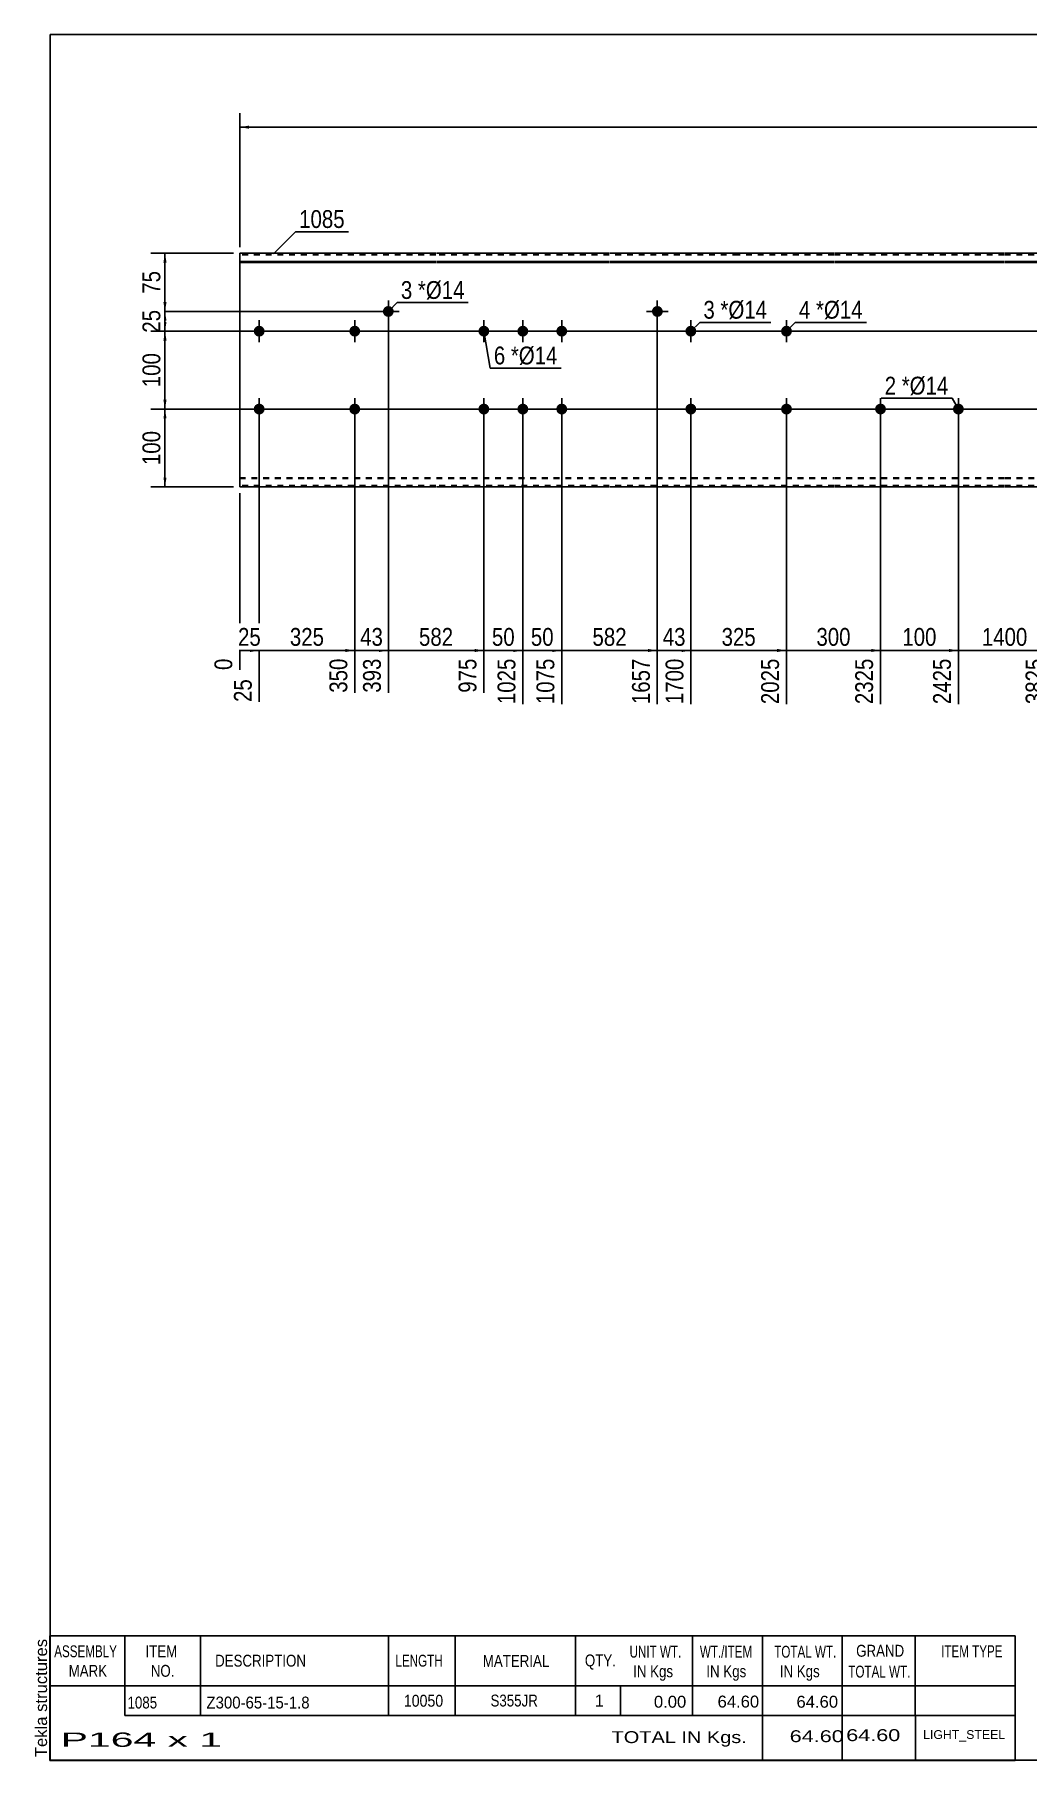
# Model space of a CAD drawing. Header units: millimetres. Extents: x -33 to 370, y -223 to 54.
# Drawn here: x -32.9 to 126.5, y -223.2 to 53.9 of the extents above; entities that cross this region are included whole.
import ezdxf

# ---------------------------------------------------------------- set-up
doc = ezdxf.new("R2010")
doc.units = ezdxf.units.MM
doc.linetypes.add('DXK_LINE_DOT1', pattern=[1.8814, 0.9407, -0.9407])
doc.styles.add('Arial', font='ARIAL.TTF', dxfattribs={"height": 0.2})
doc.styles.add('Arial Narrow', font='ARIALN.TTF', dxfattribs={"height": 0.2})

# ---------------------------------------------------------------- blocks, each defined once
blk = doc.blocks.new('Unknown-629085889-2308')
at = {"color": 5, "linetype": 'Continuous'}
for p, q in [((369.57, 53.87), (-30.43, 53.87)), ((-30.43, 53.87), (-30.43, -223.13)), ((369.57, -223.13), (369.57, 53.87)), ((-30.43, -223.13), (369.57, -223.13))]:
    blk.add_line(p, q, dxfattribs=at)
at = {"color": 174, "linetype": 'Continuous', "style": 'Arial'}
blk.add_text('Tekla structures', height=1.9102, rotation=90, dxfattribs=at).set_placement((-30.93, -222.63))
blk = doc.blocks.new('Part-629085889-1218 - 1203')
at = {"color": 2, "linetype": 'Continuous'}
for p, q in [((0, -18.75), (0, 18.75)), ((10.75, 18.75), (0, 18.75)), ((0, 17.42), (10.75, 17.42)), ((0, 17.27), (10.75, 17.27)), ((31.48, 18.75), (10.85, 18.75)), ((10.85, 17.42), (31.48, 17.42)), ((10.85, 17.27), (31.48, 17.27)), ((59.32, 18.75), (31.58, 18.75)), ((31.58, 17.42), (59.32, 17.42)), ((31.58, 17.27), (59.32, 17.27)), ((80.05, 18.75), (59.42, 18.75)), ((59.42, 17.42), (80.05, 17.42)), ((59.42, 17.27), (80.05, 17.27)), ((95.39, 18.75), (80.15, 18.75)), ((80.15, 17.42), (95.39, 17.42)), ((80.15, 17.27), (95.39, 17.27)), ((122.74, 18.75), (95.49, 18.75)), ((95.49, 17.42), (122.74, 17.42)), ((95.49, 17.27), (122.74, 17.27)), ((150.09, 18.75), (122.84, 18.75)), ((122.84, 17.42), (150.09, 17.42)), ((122.84, 17.27), (150.09, 17.27)), ((164.44, 18.75), (150.19, 18.75)), ((150.19, 17.42), (164.44, 17.42)), ((150.19, 17.27), (164.44, 17.27)), ((191.79, 18.75), (164.54, 18.75)), ((164.54, 17.42), (191.79, 17.42)), ((164.54, 17.27), (191.79, 17.27)), ((219.14, 18.75), (191.89, 18.75)), ((191.89, 17.42), (219.14, 17.42)), ((191.89, 17.27), (219.14, 17.27)), ((246.49, 18.75), (219.24, 18.75)), ((219.24, 17.42), (246.49, 17.42)), ((219.24, 17.27), (246.49, 17.27)), ((261.83, 18.75), (246.59, 18.75)), ((246.59, 17.42), (261.83, 17.42)), ((246.59, 17.27), (261.83, 17.27)), ((281.12, 18.75), (261.93, 18.75)), ((261.93, 17.42), (281.12, 17.42)), ((261.93, 17.27), (281.12, 17.27)), ((308.96, 18.75), (281.22, 18.75)), ((281.22, 17.42), (308.96, 17.42)), ((281.22, 17.27), (308.96, 17.27)), ((328.25, 18.75), (309.06, 18.75)), ((309.06, 17.42), (328.25, 17.42)), ((309.06, 17.27), (328.25, 17.27)), ((339.1, 18.75), (328.35, 18.75)), ((328.35, 17.42), (339.1, 17.42)), ((328.35, 17.27), (339.1, 17.27)), ((339.1, 18.75), (339.1, 17.42)), ((339.1, 17.42), (339.1, -18.75)), ((10.75, -18.75), (0, -18.75)), ((31.48, -18.75), (10.85, -18.75)), ((59.32, -18.75), (31.58, -18.75)), ((80.05, -18.75), (59.42, -18.75)), ((95.39, -18.75), (80.15, -18.75)), ((122.74, -18.75), (95.49, -18.75)), ((150.09, -18.75), (122.84, -18.75)), ((164.44, -18.75), (150.19, -18.75)), ((191.79, -18.75), (164.54, -18.75)), ((219.14, -18.75), (191.89, -18.75)), ((246.49, -18.75), (219.24, -18.75)), ((261.83, -18.75), (246.59, -18.75)), ((281.12, -18.75), (261.93, -18.75)), ((308.96, -18.75), (281.22, -18.75)), ((328.25, -18.75), (309.06, -18.75)), ((339.1, -18.75), (328.35, -18.75))]:
    blk.add_line(p, q, dxfattribs=at)
at = {"color": 7, "linetype": 'DXK_LINE_DOT1'}
for p, q in [((10.75, 18.52), (0, 18.52)), ((31.48, 18.52), (10.85, 18.52)), ((59.32, 18.52), (31.58, 18.52)), ((80.05, 18.52), (59.42, 18.52)), ((95.39, 18.52), (80.15, 18.52)), ((122.74, 18.52), (95.49, 18.52)), ((150.09, 18.52), (122.84, 18.52)), ((164.44, 18.52), (150.19, 18.52)), ((191.79, 18.52), (164.54, 18.52)), ((219.14, 18.52), (191.89, 18.52)), ((246.49, 18.52), (219.24, 18.52)), ((261.83, 18.52), (246.59, 18.52)), ((281.12, 18.52), (261.93, 18.52)), ((308.96, 18.52), (281.22, 18.52)), ((328.25, 18.52), (309.06, 18.52)), ((339.1, 18.52), (328.35, 18.52)), ((0, -17.27), (10.75, -17.27)), ((0, -17.42), (10.75, -17.42)), ((10.75, -18.52), (0, -18.52)), ((10.85, -17.27), (31.48, -17.27)), ((10.85, -17.42), (31.48, -17.42)), ((31.48, -18.52), (10.85, -18.52)), ((31.58, -17.27), (59.32, -17.27)), ((31.58, -17.42), (59.32, -17.42)), ((59.32, -18.52), (31.58, -18.52)), ((59.42, -17.27), (80.05, -17.27)), ((59.42, -17.42), (80.05, -17.42)), ((80.05, -18.52), (59.42, -18.52)), ((80.15, -17.27), (95.39, -17.27)), ((80.15, -17.42), (95.39, -17.42)), ((95.39, -18.52), (80.15, -18.52)), ((95.49, -17.27), (122.74, -17.27)), ((95.49, -17.42), (122.74, -17.42)), ((122.74, -18.52), (95.49, -18.52)), ((122.84, -17.27), (150.09, -17.27)), ((122.84, -17.42), (150.09, -17.42)), ((150.09, -18.52), (122.84, -18.52)), ((150.19, -17.27), (164.44, -17.27)), ((150.19, -17.42), (164.44, -17.42)), ((164.44, -18.52), (150.19, -18.52)), ((164.54, -17.27), (191.79, -17.27)), ((164.54, -17.42), (191.79, -17.42)), ((191.79, -18.52), (164.54, -18.52)), ((191.89, -17.27), (219.14, -17.27)), ((191.89, -17.42), (219.14, -17.42)), ((219.14, -18.52), (191.89, -18.52)), ((219.24, -17.27), (246.49, -17.27)), ((219.24, -17.42), (246.49, -17.42)), ((246.49, -18.52), (219.24, -18.52)), ((246.59, -17.27), (261.83, -17.27)), ((246.59, -17.42), (261.83, -17.42)), ((261.83, -18.52), (246.59, -18.52)), ((261.93, -17.27), (281.12, -17.27)), ((261.93, -17.42), (281.12, -17.42)), ((281.12, -18.52), (261.93, -18.52)), ((281.22, -17.27), (308.96, -17.27)), ((281.22, -17.42), (308.96, -17.42)), ((308.96, -18.52), (281.22, -18.52)), ((309.06, -17.27), (328.25, -17.27)), ((309.06, -17.42), (328.25, -17.42)), ((328.25, -18.52), (309.06, -18.52)), ((328.35, -17.27), (339.1, -17.27)), ((328.35, -17.42), (339.1, -17.42)), ((339.1, -18.52), (328.35, -18.52))]:
    blk.add_line(p, q, dxfattribs=at)
blk = doc.blocks.new('Bolt-629085889-1224 - 1203')
at = {"linetype": 'Continuous'}
blk.add_hatch(color=3, dxfattribs=at).paths.add_polyline_path([(22.98, 9.42, -1), (24.73, 9.42, -1)])
at = {"color": 3, "linetype": 'Continuous'}
for p, q in [((23.86, 7.67), (23.86, 11.17)), ((22.11, 9.42), (25.61, 9.42))]:
    blk.add_line(p, q, dxfattribs=at)
blk = doc.blocks.new('Bolt-629085889-1225 - 1203')
at = {"linetype": 'Continuous'}
blk.add_hatch(color=3, dxfattribs=at).paths.add_polyline_path([(66.17, 9.42, -1), (67.92, 9.42, -1)])
at = {"color": 3, "linetype": 'Continuous'}
for p, q in [((67.04, 7.67), (67.04, 11.17)), ((65.29, 9.42), (68.79, 9.42))]:
    blk.add_line(p, q, dxfattribs=at)
blk = doc.blocks.new('Bolt-629085889-1226 - 1203')
at = {"linetype": 'Continuous'}
blk.add_hatch(color=3, dxfattribs=at).paths.add_polyline_path([(19.34, -6.25, -1), (17.59, -6.25, -1)])
at = {"color": 3, "linetype": 'Continuous'}
for p, q in [((18.47, -4.5), (18.47, -8)), ((20.22, -6.25), (16.72, -6.25))]:
    blk.add_line(p, q, dxfattribs=at)
blk = doc.blocks.new('Bolt-629085889-1227 - 1203')
at = {"linetype": 'Continuous'}
for points in [[(38.32, 6.25, -1), (40.07, 6.25, -1)], [(44.57, 6.25, -1), (46.32, 6.25, -1)], [(50.82, 6.25, -1), (52.57, 6.25, -1)], [(38.32, -6.25, -1), (40.07, -6.25, -1)], [(44.57, -6.25, -1), (46.32, -6.25, -1)], [(50.82, -6.25, -1), (52.57, -6.25, -1)]]:
    blk.add_hatch(color=3, dxfattribs=at).paths.add_polyline_path(points)
at = {"color": 3, "linetype": 'Continuous'}
for p, q in [((37.45, 6.25), (40.95, 6.25)), ((39.2, 4.5), (39.2, 8)), ((43.7, 6.25), (47.2, 6.25)), ((45.45, 4.5), (45.45, 8)), ((49.95, 6.25), (53.45, 6.25)), ((51.7, 4.5), (51.7, 8)), ((39.2, -8), (39.2, -4.5)), ((45.45, -8), (45.45, -4.5)), ((51.7, -8), (51.7, -4.5)), ((37.45, -6.25), (40.95, -6.25)), ((43.7, -6.25), (47.2, -6.25)), ((49.95, -6.25), (53.45, -6.25))]:
    blk.add_line(p, q, dxfattribs=at)
blk = doc.blocks.new('Bolt-629085889-1229 - 1203')
at = {"linetype": 'Continuous'}
blk.add_hatch(color=3, dxfattribs=at).paths.add_polyline_path([(17.59, 6.25, -1), (19.34, 6.25, -1)])
at = {"color": 3, "linetype": 'Continuous'}
for p, q in [((16.72, 6.25), (20.22, 6.25)), ((18.47, 4.5), (18.47, 8))]:
    blk.add_line(p, q, dxfattribs=at)
blk = doc.blocks.new('Bolt-629085889-1230 - 1203')
at = {"linetype": 'Continuous'}
for points in [[(102.87, -5.37, -1), (102.87, -7.12, -1)], [(115.37, -5.37, -1), (115.37, -7.12, -1)]]:
    blk.add_hatch(color=3, dxfattribs=at).paths.add_polyline_path(points)
at = {"color": 3, "linetype": 'Continuous'}
for p, q in [((102.87, -8), (102.87, -4.5)), ((115.37, -8), (115.37, -4.5)), ((101.12, -6.25), (104.62, -6.25)), ((113.62, -6.25), (117.12, -6.25))]:
    blk.add_line(p, q, dxfattribs=at)
blk = doc.blocks.new('Bolt-629085889-1233 - 1203')
at = {"linetype": 'Continuous'}
blk.add_hatch(color=3, dxfattribs=at).paths.add_polyline_path([(71.55, 6.25, -1), (73.3, 6.25, -1)])
at = {"color": 3, "linetype": 'Continuous'}
for p, q in [((70.68, 6.25), (74.18, 6.25)), ((72.43, 4.5), (72.43, 8))]:
    blk.add_line(p, q, dxfattribs=at)
blk = doc.blocks.new('Bolt-629085889-1234 - 1203')
at = {"linetype": 'Continuous'}
blk.add_hatch(color=3, dxfattribs=at).paths.add_polyline_path([(73.3, -6.25, -1), (71.55, -6.25, -1)])
at = {"color": 3, "linetype": 'Continuous'}
for p, q in [((72.43, -4.5), (72.43, -8)), ((74.18, -6.25), (70.68, -6.25))]:
    blk.add_line(p, q, dxfattribs=at)
blk = doc.blocks.new('Bolt-629085889-1235 - 1203')
at = {"linetype": 'Continuous'}
for points in [[(2.25, 6.25, -1), (4, 6.25, -1)], [(86.9, 6.25, -1), (88.65, 6.25, -1)]]:
    blk.add_hatch(color=3, dxfattribs=at).paths.add_polyline_path(points)
at = {"color": 3, "linetype": 'Continuous'}
for p, q in [((4.88, 6.25), (1.38, 6.25)), ((3.13, 4.5), (3.13, 8)), ((89.52, 6.25), (86.02, 6.25)), ((87.77, 4.5), (87.77, 8))]:
    blk.add_line(p, q, dxfattribs=at)
blk = doc.blocks.new('Bolt-629085889-1236 - 1203')
at = {"linetype": 'Continuous'}
for points in [[(2.25, -6.25, -1), (4, -6.25, -1)], [(86.9, -6.25, -1), (88.65, -6.25, -1)]]:
    blk.add_hatch(color=3, dxfattribs=at).paths.add_polyline_path(points)
at = {"color": 3, "linetype": 'Continuous'}
for p, q in [((3.13, -8), (3.13, -4.5)), ((87.77, -8), (87.77, -4.5)), ((4.88, -6.25), (1.38, -6.25)), ((89.52, -6.25), (86.02, -6.25))]:
    blk.add_line(p, q, dxfattribs=at)
blk = doc.blocks.new('StraightDimension-629085889-1313 - 1203')
at = {"linetype": 'Continuous'}
blk.add_hatch(color=7, dxfattribs=at).paths.add_polyline_path([(128.72, -44.75), (130.22, -45), (128.72, -45.25)])
at = {"color": 7, "linetype": 'Continuous'}
for p, q in [((115.37, -7.25), (115.37, -53.61)), ((130.22, -7.25), (130.22, -53.61)), ((115.37, -45), (130.22, -45))]:
    blk.add_line(p, q, dxfattribs=at)
at = {"color": 0}
blk.add_wipeout([(127.05, -44.85), (127.05, -40.65), (118.54, -40.65), (118.54, -44.85)], dxfattribs=at)
at = {"color": 3, "style": 'Arial Narrow'}
blk.add_text('1400', height=2.863, dxfattribs=at).set_placement((119.14, -44.25))
at = {"color": 0, "linetype": 'Continuous'}
blk.add_wipeout([(129.62, -45.7), (125.42, -45.7), (125.42, -54.21), (129.62, -54.21)], dxfattribs=at)
at = {"color": 3, "linetype": 'Continuous', "style": 'Arial Narrow'}
blk.add_text('3825', height=2.863, rotation=90.0002, dxfattribs=at).set_placement((129.02, -53.61))
blk = doc.blocks.new('StraightDimension-629085889-1314 - 1203')
at = {"linetype": 'Continuous'}
blk.add_hatch(color=7, dxfattribs=at).paths.add_polyline_path([(113.87, -44.75), (115.37, -45), (113.87, -45.25)])
at = {"color": 7, "linetype": 'Continuous'}
for p, q in [((102.87, -7.25), (102.87, -53.61)), ((115.37, -7.25), (115.37, -53.61)), ((102.87, -45), (115.37, -45))]:
    blk.add_line(p, q, dxfattribs=at)
at = {"color": 0}
blk.add_wipeout([(112.46, -44.85), (112.46, -40.65), (105.77, -40.65), (105.77, -44.85)], dxfattribs=at)
at = {"color": 3, "style": 'Arial Narrow'}
blk.add_text('100', height=2.863, dxfattribs=at).set_placement((106.37, -44.25))
at = {"color": 0, "linetype": 'Continuous'}
blk.add_wipeout([(114.77, -45.7), (110.57, -45.7), (110.57, -54.21), (114.77, -54.21)], dxfattribs=at)
at = {"color": 3, "linetype": 'Continuous', "style": 'Arial Narrow'}
blk.add_text('2425', height=2.863, rotation=90.0002, dxfattribs=at).set_placement((114.17, -53.61))
blk = doc.blocks.new('StraightDimension-629085889-1315 - 1203')
at = {"linetype": 'Continuous'}
blk.add_hatch(color=7, dxfattribs=at).paths.add_polyline_path([(101.37, -44.75), (102.87, -45), (101.37, -45.25)])
at = {"color": 7, "linetype": 'Continuous'}
for p, q in [((87.77, -7.25), (87.77, -53.61)), ((102.87, -7.25), (102.87, -53.61)), ((87.77, -45), (102.87, -45))]:
    blk.add_line(p, q, dxfattribs=at)
at = {"color": 0}
blk.add_wipeout([(98.66, -44.85), (98.66, -40.65), (91.98, -40.65), (91.98, -44.85)], dxfattribs=at)
at = {"color": 3, "style": 'Arial Narrow'}
blk.add_text('300', height=2.863, dxfattribs=at).set_placement((92.58, -44.25))
at = {"color": 0, "linetype": 'Continuous'}
blk.add_wipeout([(102.27, -45.7), (98.07, -45.7), (98.07, -54.21), (102.27, -54.21)], dxfattribs=at)
at = {"color": 3, "linetype": 'Continuous', "style": 'Arial Narrow'}
blk.add_text('2325', height=2.863, rotation=90.0002, dxfattribs=at).set_placement((101.67, -53.61))
blk = doc.blocks.new('StraightDimension-629085889-1316 - 1203')
at = {"linetype": 'Continuous'}
blk.add_hatch(color=7, dxfattribs=at).paths.add_polyline_path([(86.27, -44.75), (87.77, -45), (86.27, -45.25)])
at = {"color": 7, "linetype": 'Continuous'}
for p, q in [((72.43, -7.25), (72.43, -53.61)), ((87.77, -7.25), (87.77, -53.61)), ((72.43, -45), (87.77, -45))]:
    blk.add_line(p, q, dxfattribs=at)
at = {"color": 0}
blk.add_wipeout([(83.44, -44.85), (83.44, -40.65), (76.76, -40.65), (76.76, -44.85)], dxfattribs=at)
at = {"color": 3, "style": 'Arial Narrow'}
blk.add_text('325', height=2.863, dxfattribs=at).set_placement((77.36, -44.25))
at = {"color": 0, "linetype": 'Continuous'}
blk.add_wipeout([(87.17, -45.7), (82.97, -45.7), (82.97, -54.21), (87.17, -54.21)], dxfattribs=at)
at = {"color": 3, "linetype": 'Continuous', "style": 'Arial Narrow'}
blk.add_text('2025', height=2.863, rotation=90.0002, dxfattribs=at).set_placement((86.57, -53.61))
blk = doc.blocks.new('StraightDimension-629085889-1317 - 1203')
at = {"linetype": 'Continuous'}
blk.add_hatch(color=7, dxfattribs=at).paths.add_polyline_path([(70.93, -44.75), (72.43, -45), (70.93, -45.25)])
at = {"color": 7, "linetype": 'Continuous'}
for p, q in [((67.04, 8.42), (67.04, -53.61)), ((72.43, -7.25), (72.43, -53.61)), ((67.04, -45), (72.43, -45))]:
    blk.add_line(p, q, dxfattribs=at)
at = {"color": 0}
blk.add_wipeout([(72.16, -44.85), (72.16, -40.65), (67.31, -40.65), (67.31, -44.85)], dxfattribs=at)
at = {"color": 3, "style": 'Arial Narrow'}
blk.add_text('43', height=2.863, dxfattribs=at).set_placement((67.91, -44.25))
at = {"color": 0, "linetype": 'Continuous'}
blk.add_wipeout([(71.83, -45.7), (67.63, -45.7), (67.63, -54.21), (71.83, -54.21)], dxfattribs=at)
at = {"color": 3, "linetype": 'Continuous', "style": 'Arial Narrow'}
blk.add_text('1700', height=2.863, rotation=90.0002, dxfattribs=at).set_placement((71.23, -53.61))
blk = doc.blocks.new('StraightDimension-629085889-1318 - 1203')
at = {"linetype": 'Continuous'}
blk.add_hatch(color=7, dxfattribs=at).paths.add_polyline_path([(65.54, -44.75), (67.04, -45), (65.54, -45.25)])
at = {"color": 7, "linetype": 'Continuous'}
for p, q in [((67.04, 8.42), (67.04, -53.61)), ((51.7, -7.25), (51.7, -53.61)), ((51.7, -45), (67.04, -45))]:
    blk.add_line(p, q, dxfattribs=at)
at = {"color": 0}
blk.add_wipeout([(62.71, -44.85), (62.71, -40.65), (56.03, -40.65), (56.03, -44.85)], dxfattribs=at)
at = {"color": 3, "style": 'Arial Narrow'}
blk.add_text('582', height=2.863, dxfattribs=at).set_placement((56.63, -44.25))
at = {"color": 0, "linetype": 'Continuous'}
blk.add_wipeout([(66.44, -45.7), (62.24, -45.7), (62.24, -54.21), (66.44, -54.21)], dxfattribs=at)
at = {"color": 3, "linetype": 'Continuous', "style": 'Arial Narrow'}
blk.add_text('1657', height=2.863, rotation=90.0002, dxfattribs=at).set_placement((65.84, -53.61))
blk = doc.blocks.new('StraightDimension-629085889-1319 - 1203')
at = {"linetype": 'Continuous'}
blk.add_hatch(color=7, dxfattribs=at).paths.add_polyline_path([(50.2, -44.75), (51.7, -45), (50.2, -45.25)])
at = {"color": 7, "linetype": 'Continuous'}
for p, q in [((45.45, -7.25), (45.45, -53.61)), ((51.7, -7.25), (51.7, -53.61)), ((45.45, -45), (51.7, -45))]:
    blk.add_line(p, q, dxfattribs=at)
at = {"color": 0}
blk.add_wipeout([(51, -44.85), (51, -40.65), (46.14, -40.65), (46.14, -44.85)], dxfattribs=at)
at = {"color": 3, "style": 'Arial Narrow'}
blk.add_text('50', height=2.863, dxfattribs=at).set_placement((46.74, -44.25))
at = {"color": 0, "linetype": 'Continuous'}
blk.add_wipeout([(51.1, -45.7), (46.9, -45.7), (46.9, -54.21), (51.1, -54.21)], dxfattribs=at)
at = {"color": 3, "linetype": 'Continuous', "style": 'Arial Narrow'}
blk.add_text('1075', height=2.863, rotation=90.0002, dxfattribs=at).set_placement((50.5, -53.61))
blk = doc.blocks.new('StraightDimension-629085889-1320 - 1203')
at = {"linetype": 'Continuous'}
blk.add_hatch(color=7, dxfattribs=at).paths.add_polyline_path([(43.95, -44.75), (45.45, -45), (43.95, -45.25)])
at = {"color": 7, "linetype": 'Continuous'}
for p, q in [((39.2, -7.25), (39.2, -51.78)), ((45.45, -7.25), (45.45, -53.61)), ((39.2, -45), (45.45, -45))]:
    blk.add_line(p, q, dxfattribs=at)
at = {"color": 0}
blk.add_wipeout([(44.75, -44.85), (44.75, -40.65), (39.89, -40.65), (39.89, -44.85)], dxfattribs=at)
at = {"color": 3, "style": 'Arial Narrow'}
blk.add_text('50', height=2.863, dxfattribs=at).set_placement((40.49, -44.25))
at = {"color": 0, "linetype": 'Continuous'}
blk.add_wipeout([(44.85, -45.7), (40.65, -45.7), (40.65, -54.21), (44.85, -54.21)], dxfattribs=at)
at = {"color": 3, "linetype": 'Continuous', "style": 'Arial Narrow'}
blk.add_text('1025', height=2.863, rotation=90.0002, dxfattribs=at).set_placement((44.25, -53.61))
blk = doc.blocks.new('StraightDimension-629085889-1321 - 1203')
at = {"linetype": 'Continuous'}
blk.add_hatch(color=7, dxfattribs=at).paths.add_polyline_path([(37.7, -44.75), (39.2, -45), (37.7, -45.25)])
at = {"color": 7, "linetype": 'Continuous'}
for p, q in [((23.86, 8.42), (23.86, -51.78)), ((39.2, -7.25), (39.2, -51.78)), ((23.86, -45), (39.2, -45))]:
    blk.add_line(p, q, dxfattribs=at)
at = {"color": 0}
blk.add_wipeout([(34.87, -44.85), (34.87, -40.65), (28.18, -40.65), (28.18, -44.85)], dxfattribs=at)
at = {"color": 3, "style": 'Arial Narrow'}
blk.add_text('582', height=2.863, dxfattribs=at).set_placement((28.78, -44.25))
at = {"color": 0, "linetype": 'Continuous'}
blk.add_wipeout([(38.6, -45.7), (34.4, -45.7), (34.4, -52.38), (38.6, -52.38)], dxfattribs=at)
at = {"color": 3, "linetype": 'Continuous', "style": 'Arial Narrow'}
blk.add_text('975', height=2.863, rotation=90.0002, dxfattribs=at).set_placement((38, -51.78))
blk = doc.blocks.new('StraightDimension-629085889-1322 - 1203')
at = {"linetype": 'Continuous'}
blk.add_hatch(color=7, dxfattribs=at).paths.add_polyline_path([(22.36, -44.75), (23.86, -45), (22.36, -45.25)])
at = {"color": 7, "linetype": 'Continuous'}
for p, q in [((23.86, 8.42), (23.86, -51.78)), ((18.47, -7.25), (18.47, -51.78)), ((18.47, -45), (23.86, -45))]:
    blk.add_line(p, q, dxfattribs=at)
at = {"color": 0}
blk.add_wipeout([(23.59, -44.85), (23.59, -40.65), (18.73, -40.65), (18.73, -44.85)], dxfattribs=at)
at = {"color": 3, "style": 'Arial Narrow'}
blk.add_text('43', height=2.863, dxfattribs=at).set_placement((19.33, -44.25))
at = {"color": 0, "linetype": 'Continuous'}
blk.add_wipeout([(23.26, -45.7), (19.06, -45.7), (19.06, -52.38), (23.26, -52.38)], dxfattribs=at)
at = {"color": 3, "linetype": 'Continuous', "style": 'Arial Narrow'}
blk.add_text('393', height=2.863, rotation=90.0002, dxfattribs=at).set_placement((22.66, -51.78))
blk = doc.blocks.new('StraightDimension-629085889-1323 - 1203')
at = {"linetype": 'Continuous'}
blk.add_hatch(color=7, dxfattribs=at).paths.add_polyline_path([(16.97, -44.75), (18.47, -45), (16.97, -45.25)])
at = {"color": 7, "linetype": 'Continuous'}
for p, q in [((3.13, -7.25), (3.13, -53.26)), ((18.47, -7.25), (18.47, -51.78)), ((3.13, -45), (18.47, -45))]:
    blk.add_line(p, q, dxfattribs=at)
at = {"color": 0}
blk.add_wipeout([(14.14, -44.85), (14.14, -40.65), (7.45, -40.65), (7.45, -44.85)], dxfattribs=at)
at = {"color": 3, "style": 'Arial Narrow'}
blk.add_text('325', height=2.863, dxfattribs=at).set_placement((8.05, -44.25))
at = {"color": 0, "linetype": 'Continuous'}
blk.add_wipeout([(17.87, -45.7), (13.67, -45.7), (13.67, -52.38), (17.87, -52.38)], dxfattribs=at)
at = {"color": 3, "linetype": 'Continuous', "style": 'Arial Narrow'}
blk.add_text('350', height=2.863, rotation=90.0002, dxfattribs=at).set_placement((17.27, -51.78))
blk = doc.blocks.new('StraightDimension-629085889-1324 - 1203')
at = {"linetype": 'Continuous'}
blk.add_hatch(color=7, dxfattribs=at).paths.add_polyline_path([(1.63, -44.75), (3.13, -45), (1.63, -45.25)])
at = {"color": 7, "linetype": 'Continuous'}
for p, q in [((3.13, -7.25), (3.13, -53.26)), ((0, -19.75), (0, -48.13)), ((0, -45), (3.13, -45))]:
    blk.add_line(p, q, dxfattribs=at)
at = {"color": 0}
blk.add_wipeout([(3.99, -44.85), (3.99, -40.65), (-0.87, -40.65), (-0.87, -44.85)], dxfattribs=at)
at = {"color": 0, "linetype": 'Continuous'}
blk.add_wipeout([(2.52, -49), (-1.68, -49), (-1.68, -53.86), (2.52, -53.86)], dxfattribs=at)
at = {"color": 3, "style": 'Arial Narrow'}
blk.add_text('25', height=2.863, dxfattribs=at).set_placement((-0.27, -44.25))
at = {"color": 0, "linetype": 'Continuous'}
blk.add_wipeout([(-0.6, -45.7), (-4.8, -45.7), (-4.8, -48.73), (-0.6, -48.73)], dxfattribs=at)
at = {"color": 3, "linetype": 'Continuous', "style": 'Arial Narrow'}
for s, height, p in [('0', 2.86, (-1.2, -48.13)), ('25', 2.863, (1.93, -53.26))]:
    blk.add_text(s, height=height, rotation=90.0002, dxfattribs=at).set_placement(p)
blk = doc.blocks.new('StraightDimension-629085889-1433 - 1203')
at = {"linetype": 'Continuous'}
for points in [[(350.75, 9.6), (351, 11.1), (351.25, 9.6)], [(351.25, 7.75), (351, 6.25), (350.75, 7.75)]]:
    blk.add_hatch(color=7, dxfattribs=at).paths.add_polyline_path(points)
at = {"color": 7, "linetype": 'Continuous'}
for p, q in [((317.69, 11.1), (353.4, 11.1)), ((351, 6.25), (351, 11.1)), ((88.77, 6.25), (353.4, 6.25))]:
    blk.add_line(p, q, dxfattribs=at)
at = {"color": 0}
blk.add_wipeout([(350.85, 11.1), (346.65, 11.1), (346.65, 6.25), (350.85, 6.25)], dxfattribs=at)
at = {"color": 3, "style": 'Arial Narrow'}
blk.add_text('39', height=2.863, rotation=90.0002, dxfattribs=at).set_placement((350.25, 6.85))
blk = doc.blocks.new('StraightDimension-629085889-1434 - 1203')
at = {"linetype": 'Continuous'}
for points in [[(350.75, 4.75), (351, 6.25), (351.25, 4.75)], [(351.25, -4.75), (351, -6.25), (350.75, -4.75)]]:
    blk.add_hatch(color=7, dxfattribs=at).paths.add_polyline_path(points)
at = {"color": 7, "linetype": 'Continuous'}
for p, q in [((88.77, 6.25), (353.4, 6.25)), ((351, -6.25), (351, 6.25)), ((88.77, -6.25), (353.4, -6.25))]:
    blk.add_line(p, q, dxfattribs=at)
at = {"color": 0}
blk.add_wipeout([(350.85, 3.34), (346.65, 3.34), (346.65, -3.34), (350.85, -3.34)], dxfattribs=at)
at = {"color": 3, "style": 'Arial Narrow'}
blk.add_text('100', height=2.863, rotation=90.0002, dxfattribs=at).set_placement((350.25, -2.74))
blk = doc.blocks.new('StraightDimension-629085889-1435 - 1203')
at = {"linetype": 'Continuous'}
for points in [[(350.75, -7.75), (351, -6.25), (351.25, -7.75)], [(351.25, -17.25), (351, -18.75), (350.75, -17.25)]]:
    blk.add_hatch(color=7, dxfattribs=at).paths.add_polyline_path(points)
at = {"color": 7, "linetype": 'Continuous'}
for p, q in [((88.77, -6.25), (353.4, -6.25)), ((351, -18.75), (351, -6.25)), ((340.1, -18.75), (353.4, -18.75))]:
    blk.add_line(p, q, dxfattribs=at)
at = {"color": 0}
blk.add_wipeout([(350.85, -9.16), (346.65, -9.16), (346.65, -15.84), (350.85, -15.84)], dxfattribs=at)
at = {"color": 3, "style": 'Arial Narrow'}
blk.add_text('100', height=2.863, rotation=90.0002, dxfattribs=at).set_placement((350.25, -15.24))
blk = doc.blocks.new('StraightDimension-629085889-1466 - 1203')
at = {"linetype": 'Continuous'}
for points in [[(-12.25, 17.25), (-12, 18.75), (-11.75, 17.25)], [(-11.75, 10.92), (-12, 9.42), (-12.25, 10.92)]]:
    blk.add_hatch(color=7, dxfattribs=at).paths.add_polyline_path(points)
at = {"color": 7, "linetype": 'Continuous'}
for p, q in [((-1, 18.75), (-14.25, 18.75)), ((-12, 9.42), (-12, 18.75)), ((22.86, 9.42), (-14.25, 9.42))]:
    blk.add_line(p, q, dxfattribs=at)
at = {"color": 0}
blk.add_wipeout([(-12.15, 16.51), (-16.35, 16.51), (-16.35, 11.66), (-12.15, 11.66)], dxfattribs=at)
at = {"color": 3, "style": 'Arial Narrow'}
blk.add_text('75', height=2.863, rotation=90.0002, dxfattribs=at).set_placement((-12.75, 12.26))
blk = doc.blocks.new('StraightDimension-629085889-1467 - 1203')
at = {"linetype": 'Continuous'}
for points in [[(-12.25, 7.92), (-12, 9.42), (-11.75, 7.92)], [(-11.75, 7.75), (-12, 6.25), (-12.25, 7.75)]]:
    blk.add_hatch(color=7, dxfattribs=at).paths.add_polyline_path(points)
at = {"color": 7, "linetype": 'Continuous'}
for p, q in [((22.86, 9.42), (-14.25, 9.42)), ((-12, 6.25), (-12, 9.42)), ((253.21, 6.25), (-14.25, 6.25))]:
    blk.add_line(p, q, dxfattribs=at)
at = {"color": 0}
blk.add_wipeout([(-12.15, 10.26), (-16.35, 10.26), (-16.35, 5.41), (-12.15, 5.41)], dxfattribs=at)
at = {"color": 3, "style": 'Arial Narrow'}
blk.add_text('25', height=2.863, rotation=90.0002, dxfattribs=at).set_placement((-12.75, 6.01))
blk = doc.blocks.new('StraightDimension-629085889-1468 - 1203')
at = {"linetype": 'Continuous'}
for points in [[(-12.25, 4.75), (-12, 6.25), (-11.75, 4.75)], [(-11.75, -4.75), (-12, -6.25), (-12.25, -4.75)]]:
    blk.add_hatch(color=7, dxfattribs=at).paths.add_polyline_path(points)
at = {"color": 7, "linetype": 'Continuous'}
for p, q in [((253.21, 6.25), (-14.25, 6.25)), ((-12, -6.25), (-12, 6.25)), ((253.21, -6.25), (-14.25, -6.25))]:
    blk.add_line(p, q, dxfattribs=at)
at = {"color": 0}
blk.add_wipeout([(-12.15, 3.34), (-16.35, 3.34), (-16.35, -3.34), (-12.15, -3.34)], dxfattribs=at)
at = {"color": 3, "style": 'Arial Narrow'}
blk.add_text('100', height=2.863, rotation=90.0002, dxfattribs=at).set_placement((-12.75, -2.74))
blk = doc.blocks.new('StraightDimension-629085889-1469 - 1203')
at = {"linetype": 'Continuous'}
for points in [[(-12.25, -7.75), (-12, -6.25), (-11.75, -7.75)], [(-11.75, -17.25), (-12, -18.75), (-12.25, -17.25)]]:
    blk.add_hatch(color=7, dxfattribs=at).paths.add_polyline_path(points)
at = {"color": 7, "linetype": 'Continuous'}
for p, q in [((253.21, -6.25), (-14.25, -6.25)), ((-12, -18.75), (-12, -6.25)), ((-1, -18.75), (-14.25, -18.75))]:
    blk.add_line(p, q, dxfattribs=at)
at = {"color": 0}
blk.add_wipeout([(-12.15, -9.16), (-16.35, -9.16), (-16.35, -15.84), (-12.15, -15.84)], dxfattribs=at)
at = {"color": 3, "style": 'Arial Narrow'}
blk.add_text('100', height=2.863, rotation=90.0002, dxfattribs=at).set_placement((-12.75, -15.24))
blk = doc.blocks.new('StraightDimension-629085889-1484 - 1203')
at = {"linetype": 'Continuous'}
for points in [[(1.5, 38.75), (0, 39), (1.5, 39.25)], [(337.6, 39.25), (339.1, 39), (337.6, 38.75)]]:
    blk.add_hatch(color=7, dxfattribs=at).paths.add_polyline_path(points)
at = {"color": 7, "linetype": 'Continuous'}
for p, q in [((0, 19.75), (0, 41.25)), ((0, 39), (339.1, 39)), ((339.1, 19.75), (339.1, 41.25))]:
    blk.add_line(p, q, dxfattribs=at)
at = {"color": 0}
blk.add_wipeout([(174.72, 39.15), (174.72, 43.35), (164.38, 43.35), (164.38, 39.15)], dxfattribs=at)
at = {"color": 3, "style": 'Arial Narrow'}
blk.add_text('10050', height=2.863, dxfattribs=at).set_placement((164.98, 39.75))
blk = doc.blocks.new('CBS_BOM-629085889-2394')
at = {"color": 7, "linetype": 'Continuous'}
for p, q in [((-30.46, -211.16), (-30.46, -203.16)), ((-30.46, -203.16), (124.46, -203.16)), ((-18.46, -211.16), (-18.46, -203.16)), ((-6.27, -211.16), (-6.27, -203.16)), ((23.89, -211.16), (23.89, -203.16)), ((34.57, -211.16), (34.57, -203.16)), ((53.89, -211.16), (53.89, -203.16)), ((72.69, -211.16), (72.69, -203.16)), ((83.9, -211.16), (83.9, -203.16)), ((96.69, -211.16), (96.69, -203.16)), ((108.44, -211.16), (108.44, -203.16)), ((124.46, -203.17), (124.46, -211.15)), ((-30.46, -211.16), (124.46, -211.16)), ((-30.46, -215.96), (-30.46, -211.16)), ((-18.46, -215.96), (-18.46, -211.16)), ((-6.27, -215.96), (-6.27, -211.16)), ((23.89, -215.96), (23.89, -211.16)), ((34.57, -215.96), (34.57, -211.16)), ((53.89, -215.96), (53.89, -211.16)), ((61.15, -215.96), (61.15, -211.16)), ((72.69, -215.96), (72.69, -211.16)), ((83.9, -215.96), (83.9, -211.16)), ((96.69, -215.96), (96.69, -211.16)), ((108.45, -215.96), (108.45, -211.16)), ((124.46, -211.17), (124.46, -215.96)), ((-30.46, -223.16), (-30.46, -215.98)), ((-18.46, -215.96), (124.46, -215.96)), ((83.9, -223.16), (83.9, -215.98)), ((96.69, -223.16), (96.69, -215.98)), ((108.49, -223.16), (108.49, -215.98)), ((124.46, -215.96), (124.46, -223.16)), ((-30.46, -223.16), (124.46, -223.16))]:
    blk.add_line(p, q, dxfattribs=at)
at = {"color": 3, "linetype": 'Continuous', "style": 'Arial'}
for s, height, width, p in [('ASSEMBLY', 1.91, 0.7, (-29.78, -206.59)), ('ITEM', 1.91, 0.8, (-15.13, -206.59)), ('UNIT WT.', 1.91, 0.7, (62.58, -206.66)), ('WT./ITEM', 1.91, 0.7, (73.87, -206.66)), ('TOTAL WT.', 1.91, 0.7, (85.81, -206.66)), ('GRAND', 1.91, 0.8, (98.96, -206.51)), ('ITEM TYPE', 1.91, 0.7, (112.6, -206.58)), ('DESCRIPTION', 1.9102, 0.8, (-3.95, -208.1)), ('LENGTH', 1.91, 0.7, (25, -208.1)), ('MATERIAL', 1.91, 0.8, (39.02, -208.14)), ('QTY.', 1.91, 0.8, (55.41, -208.06)), ('MARK', 1.91, 0.8, (-27.46, -209.73)), ('NO.', 1.91, 0.8, (-14.28, -209.73)), ('IN Kgs', 1.91, 0.8, (63.16, -209.8)), ('IN Kgs', 1.91, 0.8, (74.91, -209.8)), ('IN Kgs', 1.91, 0.8, (86.7, -209.8)), ('TOTAL WT.', 1.91, 0.7, (97.7, -209.85))]:
    blk.add_text(s, height=height, dxfattribs=dict(at, width=width)).set_placement(p)
at = {"color": 7, "linetype": 'Continuous', "style": 'Arial'}
for s, height, width, p in [('1085', 1.91, 0.8, (-18.01, -214.82)), ('Z300-65-15-1.8', 1.9102, 0.9, (-5.34, -214.82)), ('10050', 1.91, 0.85, (26.35, -214.53)), ('S355JR', 1.91, 0.8, (40.26, -214.5))]:
    blk.add_text(s, height=height, dxfattribs=dict(at, width=width)).set_placement(p)
for s, p in [('1', (56.98, -214.5)), ('0.00', (66.49, -214.69)), ('64.60', (76.71, -214.66)), ('64.60', (89.38, -214.69))]:
    blk.add_text(s, height=1.91, dxfattribs=at).set_placement(p)
at = {"color": 6, "linetype": 'Continuous', "style": 'Arial'}
for s, height, width, p in [('P164 x 1', 2.292, 2.05, (-28.74, -220.97)), ('TOTAL IN Kgs.', 1.9102, 1.2, (59.7, -220.37)), ('64.60', 1.91, 1.3, (88.29, -220.22)), ('64.60', 1.91, 1.3, (97.36, -220.05))]:
    blk.add_text(s, height=height, dxfattribs=dict(at, width=width)).set_placement(p)
blk.add_text('LIGHT_STEEL', height=1.4135, dxfattribs=at).set_placement((109.71, -219.71))
blk = doc.blocks.new('Mark-629085889-1537 - 1203')
at = {"color": 0}
blk.add_wipeout([(105.38, -3.92), (105.38, -0.92), (103.55, -0.92), (103.55, -3.92)], dxfattribs=at)
blk.add_wipeout([(105.38, -3.92), (105.38, -0.92), (103.55, -0.92), (103.55, -3.92)], dxfattribs=at)
blk.add_wipeout([(107.55, -3.92), (107.55, -0.92), (106.28, -0.92), (106.28, -3.92)], dxfattribs=at)
blk.add_wipeout([(107.55, -3.92), (107.55, -0.92), (106.28, -0.92), (106.28, -3.92)], dxfattribs=at)
at = {"color": 3, "style": 'Arial Narrow'}
blk.add_text('2', height=2.86, dxfattribs=at).set_placement((103.55, -3.92))
at = {"color": 0}
blk.add_wipeout([(113.77, -3.92), (113.77, -0.92), (107.55, -0.92), (107.55, -3.92)], dxfattribs=at)
blk.add_wipeout([(113.77, -3.92), (113.77, -0.92), (107.55, -0.92), (107.55, -3.92)], dxfattribs=at)
at = {"color": 7, "linetype": 'Continuous'}
for p in [(102.95, -4.52), (115.37, -6.25)]:
    blk.add_line(p, (114.37, -4.52), dxfattribs=at)
at = {"color": 3, "style": 'Arial Narrow'}
for s, height, p in [('*', 2.86, (106.28, -3.92)), ('Ø14', 2.863, (107.55, -3.92))]:
    blk.add_text(s, height=height, dxfattribs=at).set_placement(p)
blk = doc.blocks.new('MarkSet-629085889-1520 - 1203')
at = {"color": 0}
blk.add_wipeout([(76.27, 8.26), (76.27, 11.26), (74.44, 11.26), (74.44, 8.26)], dxfattribs=at)
blk.add_wipeout([(76.27, 8.26), (76.27, 11.26), (74.44, 11.26), (74.44, 8.26)], dxfattribs=at)
at = {"color": 7, "linetype": 'Continuous'}
blk.add_line((72.43, 6.25), (73.84, 7.66), dxfattribs=at)
at = {"color": 0}
blk.add_wipeout([(78.45, 8.26), (78.45, 11.26), (77.17, 11.26), (77.17, 8.26)], dxfattribs=at)
blk.add_wipeout([(78.45, 8.26), (78.45, 11.26), (77.17, 11.26), (77.17, 8.26)], dxfattribs=at)
at = {"color": 3, "style": 'Arial Narrow'}
blk.add_text('3', height=2.86, dxfattribs=at).set_placement((74.44, 8.26))
at = {"color": 0}
blk.add_wipeout([(84.66, 8.26), (84.66, 11.26), (78.45, 11.26), (78.45, 8.26)], dxfattribs=at)
blk.add_wipeout([(84.66, 8.26), (84.66, 11.26), (78.45, 11.26), (78.45, 8.26)], dxfattribs=at)
at = {"color": 7, "linetype": 'Continuous'}
blk.add_line((73.84, 7.66), (85.26, 7.66), dxfattribs=at)
at = {"color": 3, "style": 'Arial Narrow'}
for s, height, p in [('*', 2.86, (77.17, 8.26)), ('Ø14', 2.863, (78.45, 8.26))]:
    blk.add_text(s, height=height, dxfattribs=at).set_placement(p)
blk = doc.blocks.new('Mark-629085889-1487 - 1203')
at = {"color": 0}
blk.add_wipeout([(16.85, 22.82), (16.85, 25.82), (9.54, 25.82), (9.54, 22.82)], dxfattribs=at)
blk.add_wipeout([(16.85, 22.82), (16.85, 25.82), (9.54, 25.82), (9.54, 22.82)], dxfattribs=at)
at = {"color": 7, "linetype": 'Continuous'}
for p, q in [((5.4, 18.69), (8.94, 22.22)), ((8.94, 22.22), (17.45, 22.22))]:
    blk.add_line(p, q, dxfattribs=at)
at = {"color": 3, "style": 'Arial Narrow'}
blk.add_text('1085', height=2.863, dxfattribs=at).set_placement((9.54, 22.82))
blk = doc.blocks.new('MarkSet-629085889-1513 - 1203')
at = {"color": 0}
blk.add_wipeout([(27.7, 11.43), (27.7, 14.43), (25.87, 14.43), (25.87, 11.43)], dxfattribs=at)
blk.add_wipeout([(27.7, 11.43), (27.7, 14.43), (25.87, 14.43), (25.87, 11.43)], dxfattribs=at)
at = {"color": 7, "linetype": 'Continuous'}
blk.add_line((23.86, 9.42), (25.27, 10.83), dxfattribs=at)
at = {"color": 0}
blk.add_wipeout([(29.88, 11.43), (29.88, 14.43), (28.6, 14.43), (28.6, 11.43)], dxfattribs=at)
blk.add_wipeout([(29.88, 11.43), (29.88, 14.43), (28.6, 14.43), (28.6, 11.43)], dxfattribs=at)
at = {"color": 3, "style": 'Arial Narrow'}
blk.add_text('3', height=2.86, dxfattribs=at).set_placement((25.87, 11.43))
at = {"color": 0}
blk.add_wipeout([(36.09, 11.43), (36.09, 14.43), (29.88, 14.43), (29.88, 11.43)], dxfattribs=at)
blk.add_wipeout([(36.09, 11.43), (36.09, 14.43), (29.88, 14.43), (29.88, 11.43)], dxfattribs=at)
at = {"color": 7, "linetype": 'Continuous'}
blk.add_line((25.27, 10.83), (36.69, 10.83), dxfattribs=at)
at = {"color": 3, "style": 'Arial Narrow'}
for s, height, p in [('*', 2.86, (28.6, 11.43)), ('Ø14', 2.863, (29.88, 11.43))]:
    blk.add_text(s, height=height, dxfattribs=at).set_placement(p)
blk = doc.blocks.new('MarkSet-629085889-1526 - 1203')
at = {"color": 0}
blk.add_wipeout([(91.61, 8.26), (91.61, 11.26), (89.78, 11.26), (89.78, 8.26)], dxfattribs=at)
blk.add_wipeout([(91.61, 8.26), (91.61, 11.26), (89.78, 11.26), (89.78, 8.26)], dxfattribs=at)
at = {"color": 7, "linetype": 'Continuous'}
blk.add_line((87.77, 6.25), (89.18, 7.66), dxfattribs=at)
at = {"color": 0}
blk.add_wipeout([(93.79, 8.26), (93.79, 11.26), (92.51, 11.26), (92.51, 8.26)], dxfattribs=at)
blk.add_wipeout([(93.79, 8.26), (93.79, 11.26), (92.51, 11.26), (92.51, 8.26)], dxfattribs=at)
at = {"color": 3, "style": 'Arial Narrow'}
blk.add_text('4', height=2.86, dxfattribs=at).set_placement((89.78, 8.26))
at = {"color": 0}
blk.add_wipeout([(100, 8.26), (100, 11.26), (93.79, 11.26), (93.79, 8.26)], dxfattribs=at)
blk.add_wipeout([(100, 8.26), (100, 11.26), (93.79, 11.26), (93.79, 8.26)], dxfattribs=at)
at = {"color": 7, "linetype": 'Continuous'}
blk.add_line((89.18, 7.66), (100.6, 7.66), dxfattribs=at)
at = {"color": 3, "style": 'Arial Narrow'}
for s, height, p in [('*', 2.86, (92.51, 8.26)), ('Ø14', 2.863, (93.79, 8.26))]:
    blk.add_text(s, height=height, dxfattribs=at).set_placement(p)
blk = doc.blocks.new('Mark-629085889-1535 - 1203')
at = {"color": 0}
blk.add_wipeout([(42.63, 0.92), (42.63, 3.92), (40.8, 3.92), (40.8, 0.92)], dxfattribs=at)
blk.add_wipeout([(42.63, 0.92), (42.63, 3.92), (40.8, 3.92), (40.8, 0.92)], dxfattribs=at)
at = {"color": 7, "linetype": 'Continuous'}
blk.add_line((39.2, 6.25), (40.2, 0.32), dxfattribs=at)
at = {"color": 0}
blk.add_wipeout([(44.8, 0.92), (44.8, 3.92), (43.53, 3.92), (43.53, 0.92)], dxfattribs=at)
blk.add_wipeout([(44.8, 0.92), (44.8, 3.92), (43.53, 3.92), (43.53, 0.92)], dxfattribs=at)
at = {"color": 3, "style": 'Arial Narrow'}
blk.add_text('6', height=2.86, dxfattribs=at).set_placement((40.8, 0.92))
at = {"color": 0}
blk.add_wipeout([(51.02, 0.92), (51.02, 3.92), (44.8, 3.92), (44.8, 0.92)], dxfattribs=at)
blk.add_wipeout([(51.02, 0.92), (51.02, 3.92), (44.8, 3.92), (44.8, 0.92)], dxfattribs=at)
at = {"color": 7, "linetype": 'Continuous'}
blk.add_line((40.2, 0.32), (51.62, 0.32), dxfattribs=at)
at = {"color": 3, "style": 'Arial Narrow'}
for s, height, p in [('*', 2.86, (43.53, 0.92)), ('Ø14', 2.863, (44.8, 0.92))]:
    blk.add_text(s, height=height, dxfattribs=at).set_placement(p)

msp = doc.modelspace()

# ---------------------------------------------------------------- block references
for name in ['Unknown-629085889-2308', 'Part-629085889-1218 - 1203', 'Bolt-629085889-1224 - 1203', 'Bolt-629085889-1225 - 1203', 'Bolt-629085889-1235 - 1203', 'Bolt-629085889-1229 - 1203', 'Bolt-629085889-1227 - 1203', 'Bolt-629085889-1233 - 1203', 'Bolt-629085889-1236 - 1203', 'Bolt-629085889-1226 - 1203', 'Bolt-629085889-1234 - 1203', 'Bolt-629085889-1230 - 1203', 'CBS_BOM-629085889-2394']:
    msp.add_blockref(name, (0, 0))

# ---------------------------------------------------------------- next in the draw order: block references
for name in ['StraightDimension-629085889-1433 - 1203', 'StraightDimension-629085889-1313 - 1203']:
    msp.add_blockref(name, (0, 0))

# ---------------------------------------------------------------- next in the draw order: block references
msp.add_blockref('StraightDimension-629085889-1314 - 1203', (0, 0))

# ---------------------------------------------------------------- next in the draw order: block references
msp.add_blockref('StraightDimension-629085889-1315 - 1203', (0, 0))

# ---------------------------------------------------------------- next in the draw order: block references
msp.add_blockref('StraightDimension-629085889-1316 - 1203', (0, 0))

# ---------------------------------------------------------------- next in the draw order: block references
for name in ['StraightDimension-629085889-1317 - 1203', 'StraightDimension-629085889-1434 - 1203']:
    msp.add_blockref(name, (0, 0))

# ---------------------------------------------------------------- next in the draw order: block references
for name in ['StraightDimension-629085889-1318 - 1203', 'StraightDimension-629085889-1435 - 1203']:
    msp.add_blockref(name, (0, 0))

# ---------------------------------------------------------------- next in the draw order: block references
msp.add_blockref('StraightDimension-629085889-1319 - 1203', (0, 0))

# ---------------------------------------------------------------- next in the draw order: block references
msp.add_blockref('StraightDimension-629085889-1320 - 1203', (0, 0))

# ---------------------------------------------------------------- next in the draw order: block references
msp.add_blockref('StraightDimension-629085889-1321 - 1203', (0, 0))

# ---------------------------------------------------------------- next in the draw order: block references
msp.add_blockref('StraightDimension-629085889-1322 - 1203', (0, 0))

# ---------------------------------------------------------------- next in the draw order: block references
for name in ['StraightDimension-629085889-1466 - 1203', 'StraightDimension-629085889-1323 - 1203']:
    msp.add_blockref(name, (0, 0))

# ---------------------------------------------------------------- next in the draw order: block references
for name in ['StraightDimension-629085889-1484 - 1203', 'StraightDimension-629085889-1467 - 1203', 'StraightDimension-629085889-1324 - 1203']:
    msp.add_blockref(name, (0, 0))

# ---------------------------------------------------------------- next in the draw order: block references
for name in ['Mark-629085889-1487 - 1203', 'MarkSet-629085889-1513 - 1203', 'StraightDimension-629085889-1468 - 1203']:
    msp.add_blockref(name, (0, 0))

# ---------------------------------------------------------------- next in the draw order: block references
for name in ['MarkSet-629085889-1520 - 1203', 'MarkSet-629085889-1526 - 1203', 'Mark-629085889-1535 - 1203', 'StraightDimension-629085889-1469 - 1203']:
    msp.add_blockref(name, (0, 0))

# ---------------------------------------------------------------- next in the draw order: block references
msp.add_blockref('Mark-629085889-1537 - 1203', (0, 0))

doc.saveas('drawing.dxf')
